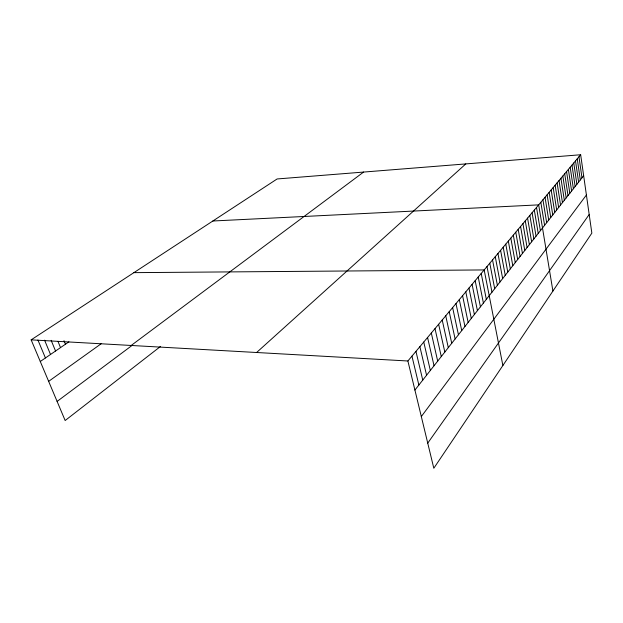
<?xml version="1.0" encoding="UTF-8"?>
<svg xmlns="http://www.w3.org/2000/svg" width="623" height="623" viewBox="0 0 623 623"><rect width="100%" height="100%" fill="white"/><g stroke="black" fill="none" stroke-linecap="round" stroke-linejoin="round"><path stroke-width="0.93" d="M427.736 443.124L589.194 214.507M421.312 416.553L586.407 194.991M414.91 390.06L583.65 175.709M407.886 360.99L580.659 154.753L591.85 233.119L433.81 468.247L407.886 360.99L31.15 339.854L65.158 420.525L160.477 346.474M256.606 352.501L465.794 163.919M57.106 401.422L132.037 345.454M131.188 345.469L363.606 172.065M48.649 381.362L101.128 343.779M40.277 361.496L68.904 341.856M31.15 339.854L277.118 178.965L580.659 154.753M212.848 221.001L538.685 204.866L552.913 291.05M133.89 272.648L484.172 269.93L502.87 365.499M37.917 340.002L45.424 357.96M44.576 340.166L50.518 354.471M51.148 340.337L55.548 351.014M57.986 341.396L60.517 347.603M63.998 340.703L65.431 344.231M411.951 356.138L418.866 385.045M415.946 351.364L422.752 380.108M419.886 346.668L426.576 375.248M423.757 342.05L430.337 370.467M427.565 337.502L434.044 365.756M431.311 333.025L437.696 361.122M435.002 328.625L441.286 356.558M438.639 324.287L444.822 352.065M442.213 320.012L448.303 347.642M445.741 315.806L451.737 343.281M449.206 311.671L455.117 338.99M452.625 307.591L458.442 334.761M455.989 303.572L461.729 330.595M459.307 299.608L464.96 326.491M462.578 295.707L468.146 322.441M465.794 291.868L471.284 318.454M468.971 288.075L474.376 314.522M472.094 284.345L477.428 310.651M475.178 280.661L480.434 306.828M478.223 277.033L483.401 303.058M481.213 273.458L486.329 299.344M486.999 266.558L491.968 292.171M492.544 259.939L497.388 285.295M489.787 263.225L494.693 288.714M495.262 256.692L500.035 281.931M497.941 253.491L502.66 278.598M500.588 250.337L505.245 275.319M503.205 247.214L507.792 272.072M505.783 244.138L510.315 268.871M510.837 238.103L515.26 262.594M508.329 241.101L512.799 265.709M513.321 235.136L517.69 259.511M515.774 232.215L520.08 256.466M518.188 229.326L522.448 253.46M522.938 223.657L527.097 247.557M520.579 226.468L524.784 250.493M525.275 220.869L529.379 244.66M527.572 218.12L531.629 241.802M532.097 212.723L536.053 236.172M529.854 215.402L533.856 238.967M534.316 210.068L538.233 233.415M536.512 207.451L540.375 230.681M540.826 202.304L544.603 225.324M545.039 197.281L548.723 220.083M542.945 199.773L546.675 222.684M547.111 194.804L550.755 217.505M551.176 189.953L554.735 212.443M549.151 192.367L552.757 214.958M553.177 187.562L556.697 209.951M557.11 182.874L560.552 205.06M555.155 185.202L558.636 207.49M560.949 178.279L564.321 200.271M559.041 180.561L562.444 202.654M562.842 176.029L566.175 197.919M566.564 171.582L569.819 193.286M564.711 173.794L568.005 195.591M570.201 167.244L573.386 188.753M568.394 169.401L571.61 191.004M573.76 162.992L576.882 184.315M571.992 165.103L575.146 186.518M577.248 158.834L580.301 179.969M575.512 160.898L578.603 182.126M578.962 156.786L581.983 177.828"/></g></svg>
